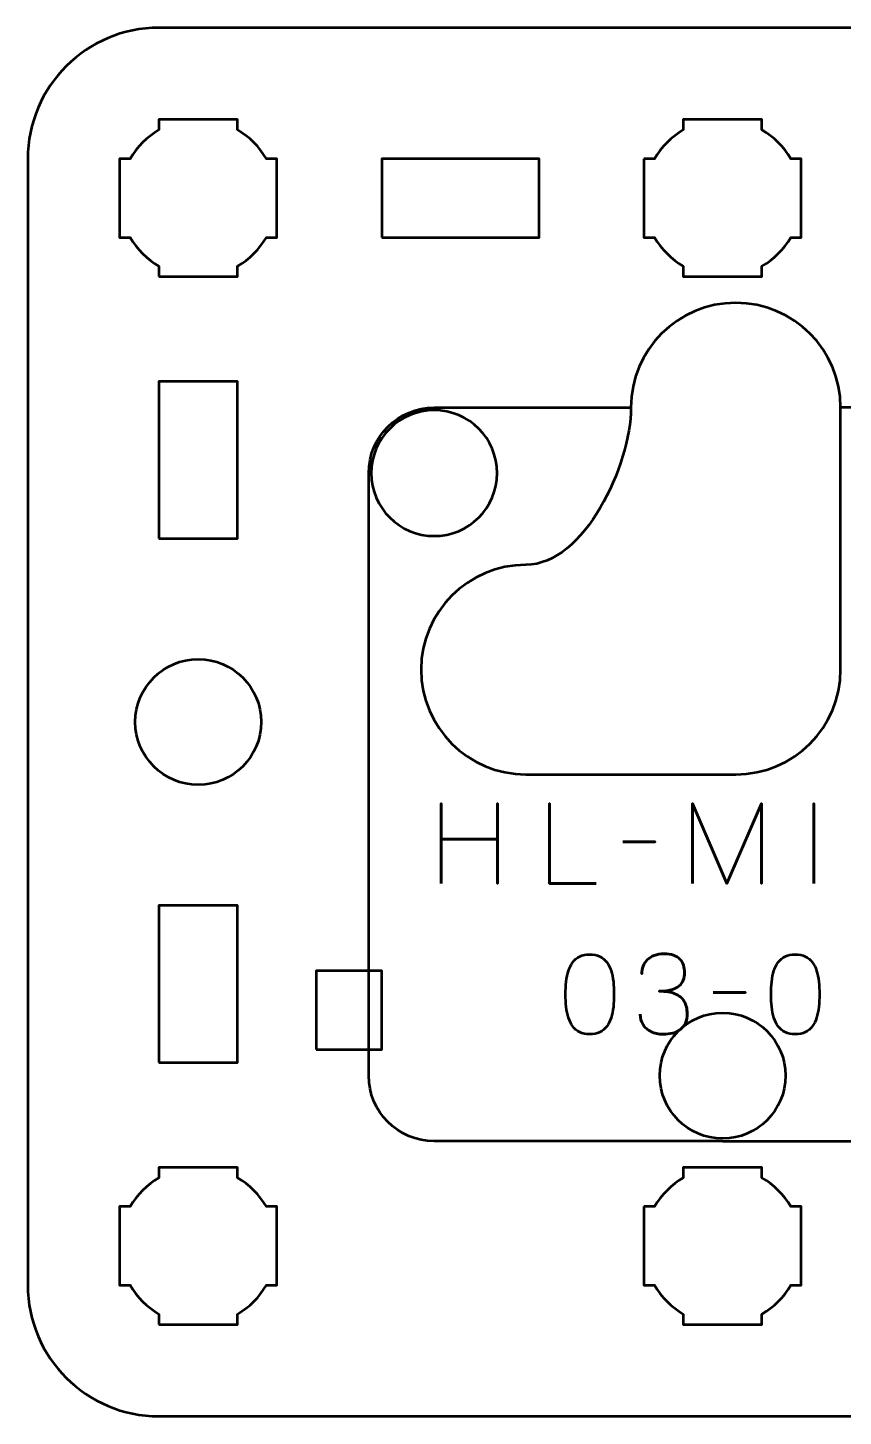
# Model space of a CAD drawing. Header units: centimetres. Extents: x -13.15 to -7.85, y -17.5 to -12.2.
# Drawn here: x -13.15 to -10.04, y -17.5 to -12.2 of the extents above; entities that cross this region are included whole.
import ezdxf

# ---------------------------------------------------------------- set-up
doc = ezdxf.new("R2010")
doc.units = ezdxf.units.CM
doc.header["$MEASUREMENT"] = 0
doc.layers.add('Layer 1', color=7, linetype='Continuous')

msp = doc.modelspace()

# ---------------------------------------------------------------- linework, layer by layer
at = {"layer": 'Layer 1', "lineweight": 53}
msp.add_lwpolyline([(-11.8, -13), (-11.2, -13), (-11.2, -12.7), (-11.8, -12.7), (-11.8, -13)], close=True, dxfattribs=at)
msp.add_ellipse((-12.5, -14.85), major_axis=(0, 0.24), ratio=1, dxfattribs=at)
for points, knots in [([(-8.35, -17.5), (-8.35, -17.5), (-12.65, -17.5), (-12.65, -17.5), (-12.65, -17.5), (-12.92609, -17.5), (-13.15, -17.27609), (-13.15, -17), (-13.15, -17), (-13.15, -17), (-13.15, -12.7), (-13.15, -12.7), (-13.15, -12.7), (-13.15, -12.42391), (-12.92609, -12.2), (-12.65, -12.2), (-12.65, -12.2), (-12.65, -12.2), (-8.35, -12.2), (-8.35, -12.2), (-8.35, -12.2), (-8.07391, -12.2), (-7.85, -12.42391), (-7.85, -12.7), (-7.85, -12.7), (-7.85, -12.7), (-7.85, -17), (-7.85, -17), (-7.85, -17), (-7.85, -17.27609), (-8.07391, -17.5), (-8.35, -17.5)], [0, 0, 0, 0, 0.125, 0.125, 0.125, 0.125, 0.25, 0.25, 0.25, 0.25, 0.375, 0.375, 0.375, 0.375, 0.5, 0.5, 0.5, 0.5, 0.625, 0.625, 0.625, 0.625, 0.75, 0.75, 0.75, 0.75, 0.875, 0.875, 0.875, 0.875, 1, 1, 1, 1]), ([(-12.65, -13.15), (-12.65, -13.15), (-12.65, -13.10985), (-12.65, -13.10985), (-12.65, -13.10985), (-12.69553, -13.0835), (-12.7335, -13.04553), (-12.75985, -13), (-12.75985, -13), (-12.75985, -13), (-12.8, -13), (-12.8, -13), (-12.8, -13), (-12.8, -13), (-12.8, -12.85), (-12.8, -12.85), (-12.8, -12.85), (-12.8, -12.85), (-12.8, -12.7), (-12.8, -12.7), (-12.8, -12.7), (-12.8, -12.7), (-12.75985, -12.7), (-12.75985, -12.7), (-12.75985, -12.7), (-12.7335, -12.65447), (-12.69553, -12.6165), (-12.65, -12.59015), (-12.65, -12.59015), (-12.65, -12.59015), (-12.65, -12.55), (-12.65, -12.55), (-12.65, -12.55), (-12.65, -12.55), (-12.5, -12.55), (-12.5, -12.55), (-12.5, -12.55), (-12.5, -12.55), (-12.35, -12.55), (-12.35, -12.55), (-12.35, -12.55), (-12.35, -12.55), (-12.35, -12.59015), (-12.35, -12.59015), (-12.35, -12.59015), (-12.30447, -12.6165), (-12.2665, -12.65447), (-12.24015, -12.7), (-12.24015, -12.7), (-12.24015, -12.7), (-12.2, -12.7), (-12.2, -12.7), (-12.2, -12.7), (-12.2, -12.7), (-12.2, -12.85), (-12.2, -12.85), (-12.2, -12.85), (-12.2, -12.85), (-12.2, -13), (-12.2, -13), (-12.2, -13), (-12.2, -13), (-12.24015, -13), (-12.24015, -13), (-12.24015, -13), (-12.2665, -13.04553), (-12.30447, -13.0835), (-12.35, -13.10985), (-12.35, -13.10985), (-12.35, -13.10985), (-12.35, -13.15), (-12.35, -13.15), (-12.35, -13.15), (-12.35, -13.15), (-12.5, -13.15), (-12.5, -13.15), (-12.5, -13.15), (-12.5, -13.15), (-12.65, -13.15), (-12.65, -13.15)], [0, 0, 0, 0, 0.05, 0.05, 0.05, 0.05, 0.1, 0.1, 0.1, 0.1, 0.15, 0.15, 0.15, 0.15, 0.2, 0.2, 0.2, 0.2, 0.25, 0.25, 0.25, 0.25, 0.3, 0.3, 0.3, 0.3, 0.35, 0.35, 0.35, 0.35, 0.4, 0.4, 0.4, 0.4, 0.45, 0.45, 0.45, 0.45, 0.5, 0.5, 0.5, 0.5, 0.55, 0.55, 0.55, 0.55, 0.6, 0.6, 0.6, 0.6, 0.65, 0.65, 0.65, 0.65, 0.7, 0.7, 0.7, 0.7, 0.75, 0.75, 0.75, 0.75, 0.8, 0.8, 0.8, 0.8, 0.85, 0.85, 0.85, 0.85, 0.9, 0.9, 0.9, 0.9, 0.95, 0.95, 0.95, 0.95, 1, 1, 1, 1]), ([(-10.8, -12.7), (-10.8, -12.7), (-10.75985, -12.7), (-10.75985, -12.7), (-10.75985, -12.7), (-10.7335, -12.65447), (-10.69553, -12.6165), (-10.65, -12.59015), (-10.65, -12.59015), (-10.65, -12.59015), (-10.65, -12.55), (-10.65, -12.55), (-10.65, -12.55), (-10.65, -12.55), (-10.5, -12.55), (-10.5, -12.55), (-10.5, -12.55), (-10.5, -12.55), (-10.35, -12.55), (-10.35, -12.55), (-10.35, -12.55), (-10.35, -12.55), (-10.35, -12.59015), (-10.35, -12.59015), (-10.35, -12.59015), (-10.30447, -12.6165), (-10.2665, -12.65447), (-10.24015, -12.7), (-10.24015, -12.7), (-10.24015, -12.7), (-10.2, -12.7), (-10.2, -12.7), (-10.2, -12.7), (-10.2, -12.7), (-10.2, -12.85), (-10.2, -12.85), (-10.2, -12.85), (-10.2, -12.85), (-10.2, -13), (-10.2, -13), (-10.2, -13), (-10.2, -13), (-10.24015, -13), (-10.24015, -13), (-10.24015, -13), (-10.2665, -13.04553), (-10.30447, -13.0835), (-10.35, -13.10985), (-10.35, -13.10985), (-10.35, -13.10985), (-10.35, -13.15), (-10.35, -13.15), (-10.35, -13.15), (-10.35, -13.15), (-10.5, -13.15), (-10.5, -13.15), (-10.5, -13.15), (-10.5, -13.15), (-10.65, -13.15), (-10.65, -13.15), (-10.65, -13.15), (-10.65, -13.15), (-10.65, -13.10985), (-10.65, -13.10985), (-10.65, -13.10985), (-10.69553, -13.0835), (-10.7335, -13.04553), (-10.75985, -13), (-10.75985, -13), (-10.75985, -13), (-10.8, -13), (-10.8, -13), (-10.8, -13), (-10.8, -13), (-10.8, -12.85), (-10.8, -12.85), (-10.8, -12.85), (-10.8, -12.85), (-10.8, -12.7), (-10.8, -12.7)], [0, 0, 0, 0, 0.05, 0.05, 0.05, 0.05, 0.1, 0.1, 0.1, 0.1, 0.15, 0.15, 0.15, 0.15, 0.2, 0.2, 0.2, 0.2, 0.25, 0.25, 0.25, 0.25, 0.3, 0.3, 0.3, 0.3, 0.35, 0.35, 0.35, 0.35, 0.4, 0.4, 0.4, 0.4, 0.45, 0.45, 0.45, 0.45, 0.5, 0.5, 0.5, 0.5, 0.55, 0.55, 0.55, 0.55, 0.6, 0.6, 0.6, 0.6, 0.65, 0.65, 0.65, 0.65, 0.7, 0.7, 0.7, 0.7, 0.75, 0.75, 0.75, 0.75, 0.8, 0.8, 0.8, 0.8, 0.85, 0.85, 0.85, 0.85, 0.9, 0.9, 0.9, 0.9, 0.95, 0.95, 0.95, 0.95, 1, 1, 1, 1]), ([(-11.25, -14.24998), (-11.02912, -14.24998), (-10.85, -13.87086), (-10.85, -13.64998), (-10.85, -13.64998), (-10.85, -13.4291), (-10.67088, -13.24998), (-10.45, -13.24998), (-10.45, -13.24998), (-10.22912, -13.24998), (-10.05, -13.4291), (-10.05, -13.64998), (-10.05, -13.64998), (-10.05, -13.64998), (-10.05, -14.64998), (-10.05, -14.64998), (-10.05, -14.64998), (-10.05, -14.87086), (-10.22912, -15.04998), (-10.45, -15.04998), (-10.45, -15.04998), (-10.45, -15.04998), (-11.25, -15.04998), (-11.25, -15.04998), (-11.25, -15.04998), (-11.47088, -15.04998), (-11.65, -14.87086), (-11.65, -14.64998), (-11.65, -14.64998), (-11.65, -14.4291), (-11.47088, -14.24998), (-11.25, -14.24998)], [0, 0, 0, 0, 0.125, 0.125, 0.125, 0.125, 0.25, 0.25, 0.25, 0.25, 0.375, 0.375, 0.375, 0.375, 0.5, 0.5, 0.5, 0.5, 0.625, 0.625, 0.625, 0.625, 0.75, 0.75, 0.75, 0.75, 0.875, 0.875, 0.875, 0.875, 1, 1, 1, 1]), ([(-12.65, -14.15), (-12.65, -14.15), (-12.65, -13.55), (-12.65, -13.55), (-12.65, -13.55), (-12.65, -13.55), (-12.35, -13.55), (-12.35, -13.55), (-12.35, -13.55), (-12.35, -13.55), (-12.35, -14.15), (-12.35, -14.15), (-12.35, -14.15), (-12.35, -14.15), (-12.65, -14.15), (-12.65, -14.15)], [0, 0, 0, 0, 0.25, 0.25, 0.25, 0.25, 0.5, 0.5, 0.5, 0.5, 0.75, 0.75, 0.75, 0.75, 1, 1, 1, 1]), ([(-11.84, -13.9), (-11.84, -13.76747), (-11.73253, -13.66), (-11.6, -13.66), (-11.6, -13.66), (-11.46747, -13.66), (-11.36, -13.76747), (-11.36, -13.9), (-11.36, -13.9), (-11.36, -14.03253), (-11.46747, -14.14), (-11.6, -14.14), (-11.6, -14.14), (-11.73253, -14.14), (-11.84, -14.03253), (-11.84, -13.9)], [0, 0, 0, 0, 0.25, 0.25, 0.25, 0.25, 0.5, 0.5, 0.5, 0.5, 0.75, 0.75, 0.75, 0.75, 1, 1, 1, 1]), ([(-12.65, -16.15), (-12.65, -16.15), (-12.65, -15.55), (-12.65, -15.55), (-12.65, -15.55), (-12.65, -15.55), (-12.35, -15.55), (-12.35, -15.55), (-12.35, -15.55), (-12.35, -15.55), (-12.35, -16.15), (-12.35, -16.15), (-12.35, -16.15), (-12.35, -16.15), (-12.65, -16.15), (-12.65, -16.15)], [0, 0, 0, 0, 0.25, 0.25, 0.25, 0.25, 0.5, 0.5, 0.5, 0.5, 0.75, 0.75, 0.75, 0.75, 1, 1, 1, 1]), ([(-10.26, -16.2), (-10.26, -16.06747), (-10.36747, -15.96), (-10.5, -15.96), (-10.5, -15.96), (-10.63253, -15.96), (-10.74, -16.06747), (-10.74, -16.2), (-10.74, -16.2), (-10.74, -16.33253), (-10.63253, -16.44), (-10.5, -16.44), (-10.5, -16.44), (-10.36747, -16.44), (-10.26, -16.33253), (-10.26, -16.2)], [0, 0, 0, 0, 0.25, 0.25, 0.25, 0.25, 0.5, 0.5, 0.5, 0.5, 0.75, 0.75, 0.75, 0.75, 1, 1, 1, 1]), ([(-12.65, -17.15), (-12.65, -17.15), (-12.65, -17.10985), (-12.65, -17.10985), (-12.65, -17.10985), (-12.69553, -17.0835), (-12.7335, -17.04553), (-12.75985, -17), (-12.75985, -17), (-12.75985, -17), (-12.8, -17), (-12.8, -17), (-12.8, -17), (-12.8, -17), (-12.8, -16.85), (-12.8, -16.85), (-12.8, -16.85), (-12.8, -16.85), (-12.8, -16.7), (-12.8, -16.7), (-12.8, -16.7), (-12.8, -16.7), (-12.75985, -16.7), (-12.75985, -16.7), (-12.75985, -16.7), (-12.7335, -16.65447), (-12.69553, -16.6165), (-12.65, -16.59015), (-12.65, -16.59015), (-12.65, -16.59015), (-12.65, -16.55), (-12.65, -16.55), (-12.65, -16.55), (-12.65, -16.55), (-12.5, -16.55), (-12.5, -16.55), (-12.5, -16.55), (-12.5, -16.55), (-12.35, -16.55), (-12.35, -16.55), (-12.35, -16.55), (-12.35, -16.55), (-12.35, -16.59015), (-12.35, -16.59015), (-12.35, -16.59015), (-12.30447, -16.6165), (-12.2665, -16.65447), (-12.24015, -16.7), (-12.24015, -16.7), (-12.24015, -16.7), (-12.2, -16.7), (-12.2, -16.7), (-12.2, -16.7), (-12.2, -16.7), (-12.2, -16.85), (-12.2, -16.85), (-12.2, -16.85), (-12.2, -16.85), (-12.2, -17), (-12.2, -17), (-12.2, -17), (-12.2, -17), (-12.24015, -17), (-12.24015, -17), (-12.24015, -17), (-12.2665, -17.04553), (-12.30447, -17.0835), (-12.35, -17.10985), (-12.35, -17.10985), (-12.35, -17.10985), (-12.35, -17.15), (-12.35, -17.15), (-12.35, -17.15), (-12.35, -17.15), (-12.5, -17.15), (-12.5, -17.15), (-12.5, -17.15), (-12.5, -17.15), (-12.65, -17.15), (-12.65, -17.15)], [0, 0, 0, 0, 0.05, 0.05, 0.05, 0.05, 0.1, 0.1, 0.1, 0.1, 0.15, 0.15, 0.15, 0.15, 0.2, 0.2, 0.2, 0.2, 0.25, 0.25, 0.25, 0.25, 0.3, 0.3, 0.3, 0.3, 0.35, 0.35, 0.35, 0.35, 0.4, 0.4, 0.4, 0.4, 0.45, 0.45, 0.45, 0.45, 0.5, 0.5, 0.5, 0.5, 0.55, 0.55, 0.55, 0.55, 0.6, 0.6, 0.6, 0.6, 0.65, 0.65, 0.65, 0.65, 0.7, 0.7, 0.7, 0.7, 0.75, 0.75, 0.75, 0.75, 0.8, 0.8, 0.8, 0.8, 0.85, 0.85, 0.85, 0.85, 0.9, 0.9, 0.9, 0.9, 0.95, 0.95, 0.95, 0.95, 1, 1, 1, 1]), ([(-10.8, -16.7), (-10.8, -16.7), (-10.75985, -16.7), (-10.75985, -16.7), (-10.75985, -16.7), (-10.7335, -16.65447), (-10.69553, -16.6165), (-10.65, -16.59015), (-10.65, -16.59015), (-10.65, -16.59015), (-10.65, -16.55), (-10.65, -16.55), (-10.65, -16.55), (-10.65, -16.55), (-10.5, -16.55), (-10.5, -16.55), (-10.5, -16.55), (-10.5, -16.55), (-10.35, -16.55), (-10.35, -16.55), (-10.35, -16.55), (-10.35, -16.55), (-10.35, -16.59015), (-10.35, -16.59015), (-10.35, -16.59015), (-10.30447, -16.6165), (-10.2665, -16.65447), (-10.24015, -16.7), (-10.24015, -16.7), (-10.24015, -16.7), (-10.2, -16.7), (-10.2, -16.7), (-10.2, -16.7), (-10.2, -16.7), (-10.2, -16.85), (-10.2, -16.85), (-10.2, -16.85), (-10.2, -16.85), (-10.2, -17), (-10.2, -17), (-10.2, -17), (-10.2, -17), (-10.24015, -17), (-10.24015, -17), (-10.24015, -17), (-10.2665, -17.04553), (-10.30447, -17.0835), (-10.35, -17.10985), (-10.35, -17.10985), (-10.35, -17.10985), (-10.35, -17.15), (-10.35, -17.15), (-10.35, -17.15), (-10.35, -17.15), (-10.5, -17.15), (-10.5, -17.15), (-10.5, -17.15), (-10.5, -17.15), (-10.65, -17.15), (-10.65, -17.15), (-10.65, -17.15), (-10.65, -17.15), (-10.65, -17.10985), (-10.65, -17.10985), (-10.65, -17.10985), (-10.69553, -17.0835), (-10.7335, -17.04553), (-10.75985, -17), (-10.75985, -17), (-10.75985, -17), (-10.8, -17), (-10.8, -17), (-10.8, -17), (-10.8, -17), (-10.8, -16.85), (-10.8, -16.85), (-10.8, -16.85), (-10.8, -16.85), (-10.8, -16.7), (-10.8, -16.7)], [0, 0, 0, 0, 0.05, 0.05, 0.05, 0.05, 0.1, 0.1, 0.1, 0.1, 0.15, 0.15, 0.15, 0.15, 0.2, 0.2, 0.2, 0.2, 0.25, 0.25, 0.25, 0.25, 0.3, 0.3, 0.3, 0.3, 0.35, 0.35, 0.35, 0.35, 0.4, 0.4, 0.4, 0.4, 0.45, 0.45, 0.45, 0.45, 0.5, 0.5, 0.5, 0.5, 0.55, 0.55, 0.55, 0.55, 0.6, 0.6, 0.6, 0.6, 0.65, 0.65, 0.65, 0.65, 0.7, 0.7, 0.7, 0.7, 0.75, 0.75, 0.75, 0.75, 0.8, 0.8, 0.8, 0.8, 0.85, 0.85, 0.85, 0.85, 0.9, 0.9, 0.9, 0.9, 0.95, 0.95, 0.95, 0.95, 1, 1, 1, 1])]:
    msp.add_open_spline(points, degree=3, knots=knots, dxfattribs=at)
at = {"layer": 'Layer 1', "color": 5, "lineweight": 53}
for points, knots in [([(-10.5, -16.45), (-10.5, -16.45), (-11.6, -16.45), (-11.6, -16.45), (-11.6, -16.45), (-11.73805, -16.45), (-11.85, -16.33805), (-11.85, -16.2), (-11.85, -16.2), (-11.85, -16.2), (-11.85, -13.9), (-11.85, -13.9), (-11.85, -13.9), (-11.85, -13.76195), (-11.73805, -13.65), (-11.6, -13.65), (-11.6, -13.65), (-11.6, -13.65), (-10.85, -13.64998), (-10.85, -13.64998)], [0, 0, 0, 0, 0.2, 0.2, 0.2, 0.2, 0.4, 0.4, 0.4, 0.4, 0.6, 0.6, 0.6, 0.6, 0.8, 0.8, 0.8, 0.8, 1, 1, 1, 1]), ([(-10.5, -16.45), (-10.5, -16.45), (-9.4, -16.45), (-9.4, -16.45), (-9.4, -16.45), (-9.26195, -16.45), (-9.15, -16.33805), (-9.15, -16.2), (-9.15, -16.2), (-9.15, -16.2), (-9.15, -13.9), (-9.15, -13.9), (-9.15, -13.9), (-9.15, -13.76195), (-9.26195, -13.65), (-9.4, -13.65), (-9.4, -13.65), (-9.4, -13.65), (-10.05, -13.64998), (-10.05, -13.64998)], [0, 0, 0, 0, 0.2, 0.2, 0.2, 0.2, 0.4, 0.4, 0.4, 0.4, 0.6, 0.6, 0.6, 0.6, 0.8, 0.8, 0.8, 0.8, 1, 1, 1, 1]), ([(-11.574, -15.46642), (-11.574, -15.46642), (-11.574, -15.29751), (-11.574, -15.29751), (-11.574, -15.29751), (-11.574, -15.29751), (-11.35853, -15.29751), (-11.35853, -15.29751), (-11.35853, -15.29751), (-11.35853, -15.29751), (-11.35853, -15.46642), (-11.35853, -15.46642), (-11.35853, -15.46642), (-11.35853, -15.46642), (-11.35853, -15.16162), (-11.35853, -15.16162), (-11.35853, -15.16162), (-11.35853, -15.16162), (-11.35853, -15.29751), (-11.35853, -15.29751), (-11.35853, -15.29751), (-11.35853, -15.29751), (-11.574, -15.29751), (-11.574, -15.29751), (-11.574, -15.29751), (-11.574, -15.29751), (-11.574, -15.16162), (-11.574, -15.16162), (-11.574, -15.16162), (-11.574, -15.16162), (-11.574, -15.46642), (-11.574, -15.46642)], [0, 0, 0, 0, 0.125, 0.125, 0.125, 0.125, 0.25, 0.25, 0.25, 0.25, 0.375, 0.375, 0.375, 0.375, 0.5, 0.5, 0.5, 0.5, 0.625, 0.625, 0.625, 0.625, 0.75, 0.75, 0.75, 0.75, 0.875, 0.875, 0.875, 0.875, 1, 1, 1, 1]), ([(-10.98261, -15.46642), (-10.98261, -15.46642), (-11.16083, -15.46642), (-11.16083, -15.46642), (-11.16083, -15.46642), (-11.16083, -15.46642), (-11.16083, -15.1612), (-11.16083, -15.1612), (-11.16083, -15.1612), (-11.16083, -15.1612), (-11.16083, -15.46642), (-11.16083, -15.46642), (-11.16083, -15.46642), (-11.16083, -15.46642), (-10.98261, -15.46642), (-10.98261, -15.46642)], [0, 0, 0, 0, 0.25, 0.25, 0.25, 0.25, 0.5, 0.5, 0.5, 0.5, 0.75, 0.75, 0.75, 0.75, 1, 1, 1, 1]), ([(-10.61474, -15.46642), (-10.61474, -15.46642), (-10.61474, -15.1612), (-10.61474, -15.1612), (-10.61474, -15.1612), (-10.61474, -15.1612), (-10.48351, -15.46642), (-10.48351, -15.46642), (-10.48351, -15.46642), (-10.48351, -15.46642), (-10.35185, -15.1612), (-10.35185, -15.1612), (-10.35185, -15.1612), (-10.35185, -15.1612), (-10.35185, -15.46642), (-10.35185, -15.46642), (-10.35185, -15.46642), (-10.35185, -15.46642), (-10.35185, -15.1612), (-10.35185, -15.1612), (-10.35185, -15.1612), (-10.35185, -15.1612), (-10.48351, -15.46642), (-10.48351, -15.46642), (-10.48351, -15.46642), (-10.48351, -15.46642), (-10.61474, -15.1612), (-10.61474, -15.1612), (-10.61474, -15.1612), (-10.61474, -15.1612), (-10.61474, -15.46642), (-10.61474, -15.46642)], [0, 0, 0, 0, 0.125, 0.125, 0.125, 0.125, 0.25, 0.25, 0.25, 0.25, 0.375, 0.375, 0.375, 0.375, 0.5, 0.5, 0.5, 0.5, 0.625, 0.625, 0.625, 0.625, 0.75, 0.75, 0.75, 0.75, 0.875, 0.875, 0.875, 0.875, 1, 1, 1, 1]), ([(-10.15204, -15.46642), (-10.15204, -15.46642), (-10.15204, -15.1612), (-10.15204, -15.1612), (-10.15204, -15.1612), (-10.15204, -15.1612), (-10.15204, -15.46642), (-10.15204, -15.46642)], [0, 0, 0, 0, 0.5, 0.5, 0.5, 0.5, 1, 1, 1, 1]), ([(-10.88059, -15.30682), (-10.88059, -15.30682), (-10.7574, -15.30682), (-10.7574, -15.30682), (-10.7574, -15.30682), (-10.7574, -15.30682), (-10.88059, -15.30682), (-10.88059, -15.30682)], [0, 0, 0, 0, 0.5, 0.5, 0.5, 0.5, 1, 1, 1, 1]), ([(-11.00673, -16.04173), (-10.99192, -16.04166), (-10.97915, -16.03905), (-10.96849, -16.03397), (-10.96849, -16.03397), (-10.95791, -16.02889), (-10.94909, -16.02162), (-10.94204, -16.01238), (-10.94204, -16.01238), (-10.93505, -16.00307), (-10.92955, -15.99206), (-10.92546, -15.97936), (-10.92546, -15.97936), (-10.92143, -15.96666), (-10.91854, -15.95276), (-10.91692, -15.93752), (-10.91692, -15.93752), (-10.91522, -15.92228), (-10.91438, -15.90626), (-10.91445, -15.88933), (-10.91445, -15.88933), (-10.91438, -15.87247), (-10.91522, -15.85645), (-10.91692, -15.84128), (-10.91692, -15.84128), (-10.91854, -15.82611), (-10.92143, -15.81214), (-10.92546, -15.79944), (-10.92546, -15.79944), (-10.92955, -15.78681), (-10.93505, -15.77581), (-10.94204, -15.76642), (-10.94204, -15.76642), (-10.94909, -15.75711), (-10.95791, -15.74984), (-10.96849, -15.74476), (-10.96849, -15.74476), (-10.97915, -15.73961), (-10.99192, -15.737), (-11.00673, -15.73693), (-11.00673, -15.73693), (-11.02155, -15.737), (-11.03432, -15.73961), (-11.04498, -15.74476), (-11.04498, -15.74476), (-11.05556, -15.74984), (-11.06438, -15.75711), (-11.07143, -15.76642), (-11.07143, -15.76642), (-11.07842, -15.77581), (-11.08392, -15.78681), (-11.08801, -15.79944), (-11.08801, -15.79944), (-11.09204, -15.81214), (-11.09493, -15.82611), (-11.09655, -15.84128), (-11.09655, -15.84128), (-11.09824, -15.85645), (-11.09909, -15.87247), (-11.09902, -15.88933), (-11.09902, -15.88933), (-11.09909, -15.90626), (-11.09824, -15.92228), (-11.09655, -15.93752), (-11.09655, -15.93752), (-11.09493, -15.95276), (-11.09204, -15.96666), (-11.08801, -15.97936), (-11.08801, -15.97936), (-11.08392, -15.99206), (-11.07842, -16.00307), (-11.07143, -16.01238), (-11.07143, -16.01238), (-11.06438, -16.02162), (-11.05556, -16.02889), (-11.04498, -16.03397), (-11.04498, -16.03397), (-11.03432, -16.03905), (-11.02155, -16.04166), (-11.00673, -16.04173)], [0, 0, 0, 0, 0.05, 0.05, 0.05, 0.05, 0.1, 0.1, 0.1, 0.1, 0.15, 0.15, 0.15, 0.15, 0.2, 0.2, 0.2, 0.2, 0.25, 0.25, 0.25, 0.25, 0.3, 0.3, 0.3, 0.3, 0.35, 0.35, 0.35, 0.35, 0.4, 0.4, 0.4, 0.4, 0.45, 0.45, 0.45, 0.45, 0.5, 0.5, 0.5, 0.5, 0.55, 0.55, 0.55, 0.55, 0.6, 0.6, 0.6, 0.6, 0.65, 0.65, 0.65, 0.65, 0.7, 0.7, 0.7, 0.7, 0.75, 0.75, 0.75, 0.75, 0.8, 0.8, 0.8, 0.8, 0.85, 0.85, 0.85, 0.85, 0.9, 0.9, 0.9, 0.9, 0.95, 0.95, 0.95, 0.95, 1, 1, 1, 1]), ([(-11.00673, -16.04173), (-10.99192, -16.04166), (-10.97915, -16.03905), (-10.96849, -16.03397), (-10.96849, -16.03397), (-10.95791, -16.02889), (-10.94909, -16.02162), (-10.94204, -16.01238), (-10.94204, -16.01238), (-10.93505, -16.00307), (-10.92955, -15.99206), (-10.92546, -15.97936), (-10.92546, -15.97936), (-10.92143, -15.96666), (-10.91854, -15.95276), (-10.91692, -15.93752), (-10.91692, -15.93752), (-10.91522, -15.92228), (-10.91438, -15.90626), (-10.91445, -15.88933), (-10.91445, -15.88933), (-10.91438, -15.87247), (-10.91522, -15.85645), (-10.91692, -15.84128), (-10.91692, -15.84128), (-10.91854, -15.82611), (-10.92143, -15.81214), (-10.92546, -15.79944), (-10.92546, -15.79944), (-10.92955, -15.78681), (-10.93505, -15.77581), (-10.94204, -15.76642), (-10.94204, -15.76642), (-10.94909, -15.75711), (-10.95791, -15.74984), (-10.96849, -15.74476), (-10.96849, -15.74476), (-10.97915, -15.73961), (-10.99192, -15.737), (-11.00673, -15.73693), (-11.00673, -15.73693), (-11.02155, -15.737), (-11.03432, -15.73961), (-11.04498, -15.74476), (-11.04498, -15.74476), (-11.05556, -15.74984), (-11.06438, -15.75711), (-11.07143, -15.76642), (-11.07143, -15.76642), (-11.07842, -15.77581), (-11.08392, -15.78681), (-11.08801, -15.79944), (-11.08801, -15.79944), (-11.09204, -15.81214), (-11.09493, -15.82611), (-11.09655, -15.84128), (-11.09655, -15.84128), (-11.09824, -15.85645), (-11.09909, -15.87247), (-11.09902, -15.88933), (-11.09902, -15.88933), (-11.09909, -15.90626), (-11.09824, -15.92228), (-11.09655, -15.93752), (-11.09655, -15.93752), (-11.09493, -15.95276), (-11.09204, -15.96666), (-11.08801, -15.97936), (-11.08801, -15.97936), (-11.08392, -15.99206), (-11.07842, -16.00307), (-11.07143, -16.01238), (-11.07143, -16.01238), (-11.06438, -16.02162), (-11.05556, -16.02889), (-11.04498, -16.03397), (-11.04498, -16.03397), (-11.03432, -16.03905), (-11.02155, -16.04166), (-11.00673, -16.04173)], [0, 0, 0, 0, 0.05, 0.05, 0.05, 0.05, 0.1, 0.1, 0.1, 0.1, 0.15, 0.15, 0.15, 0.15, 0.2, 0.2, 0.2, 0.2, 0.25, 0.25, 0.25, 0.25, 0.3, 0.3, 0.3, 0.3, 0.35, 0.35, 0.35, 0.35, 0.4, 0.4, 0.4, 0.4, 0.45, 0.45, 0.45, 0.45, 0.5, 0.5, 0.5, 0.5, 0.55, 0.55, 0.55, 0.55, 0.6, 0.6, 0.6, 0.6, 0.65, 0.65, 0.65, 0.65, 0.7, 0.7, 0.7, 0.7, 0.75, 0.75, 0.75, 0.75, 0.8, 0.8, 0.8, 0.8, 0.85, 0.85, 0.85, 0.85, 0.9, 0.9, 0.9, 0.9, 0.95, 0.95, 0.95, 0.95, 1, 1, 1, 1]), ([(-10.81412, -15.96511), (-10.81405, -15.98035), (-10.81052, -15.99361), (-10.80354, -16.00511), (-10.80354, -16.00511), (-10.79655, -16.01654), (-10.7866, -16.0255), (-10.77362, -16.03192), (-10.77362, -16.03192), (-10.76064, -16.03834), (-10.74505, -16.04159), (-10.72691, -16.04173), (-10.72691, -16.04173), (-10.7133, -16.04173), (-10.70095, -16.04032), (-10.68973, -16.03736), (-10.68973, -16.03736), (-10.67858, -16.03439), (-10.66899, -16.02981), (-10.66087, -16.02353), (-10.66087, -16.02353), (-10.65276, -16.01725), (-10.64655, -16.00913), (-10.64211, -15.99926), (-10.64211, -15.99926), (-10.63773, -15.98931), (-10.63555, -15.97738), (-10.63548, -15.96341), (-10.63548, -15.96341), (-10.6354, -15.94479), (-10.63921, -15.92905), (-10.64676, -15.91628), (-10.64676, -15.91628), (-10.65431, -15.90351), (-10.66603, -15.89392), (-10.68176, -15.88736), (-10.68176, -15.88736), (-10.69749, -15.88079), (-10.71767, -15.87748), (-10.74215, -15.87748), (-10.74215, -15.87748), (-10.72388, -15.87755), (-10.70857, -15.87586), (-10.69608, -15.8724), (-10.69608, -15.8724), (-10.68366, -15.86894), (-10.67372, -15.86407), (-10.66624, -15.85772), (-10.66624, -15.85772), (-10.65876, -15.85144), (-10.65333, -15.84396), (-10.65008, -15.83536), (-10.65008, -15.83536), (-10.64676, -15.82682), (-10.64514, -15.81744), (-10.64521, -15.80721), (-10.64521, -15.80721), (-10.64514, -15.79697), (-10.64655, -15.78752), (-10.64937, -15.77877), (-10.64937, -15.77877), (-10.65213, -15.77002), (-10.65664, -15.76233), (-10.66278, -15.75577), (-10.66278, -15.75577), (-10.66892, -15.74921), (-10.67703, -15.74406), (-10.68698, -15.74039), (-10.68698, -15.74039), (-10.697, -15.73672), (-10.70921, -15.73489), (-10.72353, -15.73482), (-10.72353, -15.73482), (-10.73778, -15.73489), (-10.75027, -15.737), (-10.76085, -15.7411), (-10.76085, -15.7411), (-10.77151, -15.74519), (-10.78025, -15.75076), (-10.78731, -15.75789), (-10.78731, -15.75789), (-10.79429, -15.76501), (-10.79952, -15.77313), (-10.80297, -15.7823), (-10.80297, -15.7823), (-10.8065, -15.79147), (-10.80819, -15.80121), (-10.80819, -15.81144), (-10.80819, -15.81144), (-10.80819, -15.80121), (-10.8065, -15.79147), (-10.80297, -15.7823), (-10.80297, -15.7823), (-10.79952, -15.77313), (-10.79429, -15.76501), (-10.78731, -15.75789), (-10.78731, -15.75789), (-10.78025, -15.75076), (-10.77151, -15.74519), (-10.76085, -15.7411), (-10.76085, -15.7411), (-10.75027, -15.737), (-10.73778, -15.73489), (-10.72353, -15.73482), (-10.72353, -15.73482), (-10.70921, -15.73489), (-10.697, -15.73672), (-10.68698, -15.74039), (-10.68698, -15.74039), (-10.67703, -15.74406), (-10.66892, -15.74921), (-10.66278, -15.75577), (-10.66278, -15.75577), (-10.65664, -15.76233), (-10.65213, -15.77002), (-10.64937, -15.77877), (-10.64937, -15.77877), (-10.64655, -15.78752), (-10.64514, -15.79697), (-10.64521, -15.80721), (-10.64521, -15.80721), (-10.64514, -15.81744), (-10.64676, -15.82682), (-10.65008, -15.83536), (-10.65008, -15.83536), (-10.65333, -15.84396), (-10.65876, -15.85144), (-10.66624, -15.85772), (-10.66624, -15.85772), (-10.67372, -15.86407), (-10.68366, -15.86894), (-10.69608, -15.8724), (-10.69608, -15.8724), (-10.70857, -15.87586), (-10.72388, -15.87755), (-10.74215, -15.87748), (-10.74215, -15.87748), (-10.71767, -15.87748), (-10.69749, -15.88079), (-10.68176, -15.88736), (-10.68176, -15.88736), (-10.66603, -15.89392), (-10.65431, -15.90351), (-10.64676, -15.91628), (-10.64676, -15.91628), (-10.63921, -15.92905), (-10.6354, -15.94479), (-10.63548, -15.96341), (-10.63548, -15.96341), (-10.63555, -15.97738), (-10.63773, -15.98931), (-10.64211, -15.99926), (-10.64211, -15.99926), (-10.64655, -16.00913), (-10.65276, -16.01725), (-10.66087, -16.02353), (-10.66087, -16.02353), (-10.66899, -16.02981), (-10.67858, -16.03439), (-10.68973, -16.03736), (-10.68973, -16.03736), (-10.70095, -16.04032), (-10.7133, -16.04173), (-10.72691, -16.04173), (-10.72691, -16.04173), (-10.74505, -16.04159), (-10.76064, -16.03834), (-10.77362, -16.03192), (-10.77362, -16.03192), (-10.7866, -16.0255), (-10.79655, -16.01654), (-10.80354, -16.00511), (-10.80354, -16.00511), (-10.81052, -15.99361), (-10.81405, -15.98035), (-10.81412, -15.96511)], [0, 0, 0, 0, 0.0227273, 0.0227273, 0.0227273, 0.0227273, 0.0454545, 0.0454545, 0.0454545, 0.0454545, 0.0681818, 0.0681818, 0.0681818, 0.0681818, 0.0909091, 0.0909091, 0.0909091, 0.0909091, 0.1136364, 0.1136364, 0.1136364, 0.1136364, 0.1363636, 0.1363636, 0.1363636, 0.1363636, 0.1590909, 0.1590909, 0.1590909, 0.1590909, 0.1818182, 0.1818182, 0.1818182, 0.1818182, 0.2045455, 0.2045455, 0.2045455, 0.2045455, 0.2272727, 0.2272727, 0.2272727, 0.2272727, 0.25, 0.25, 0.25, 0.25, 0.2727273, 0.2727273, 0.2727273, 0.2727273, 0.2954545, 0.2954545, 0.2954545, 0.2954545, 0.3181818, 0.3181818, 0.3181818, 0.3181818, 0.3409091, 0.3409091, 0.3409091, 0.3409091, 0.3636364, 0.3636364, 0.3636364, 0.3636364, 0.3863636, 0.3863636, 0.3863636, 0.3863636, 0.4090909, 0.4090909, 0.4090909, 0.4090909, 0.4318182, 0.4318182, 0.4318182, 0.4318182, 0.4545455, 0.4545455, 0.4545455, 0.4545455, 0.4772727, 0.4772727, 0.4772727, 0.4772727, 0.5, 0.5, 0.5, 0.5, 0.5227273, 0.5227273, 0.5227273, 0.5227273, 0.5454545, 0.5454545, 0.5454545, 0.5454545, 0.5681818, 0.5681818, 0.5681818, 0.5681818, 0.5909091, 0.5909091, 0.5909091, 0.5909091, 0.6136364, 0.6136364, 0.6136364, 0.6136364, 0.6363636, 0.6363636, 0.6363636, 0.6363636, 0.6590909, 0.6590909, 0.6590909, 0.6590909, 0.6818182, 0.6818182, 0.6818182, 0.6818182, 0.7045455, 0.7045455, 0.7045455, 0.7045455, 0.7272727, 0.7272727, 0.7272727, 0.7272727, 0.75, 0.75, 0.75, 0.75, 0.7727273, 0.7727273, 0.7727273, 0.7727273, 0.7954545, 0.7954545, 0.7954545, 0.7954545, 0.8181818, 0.8181818, 0.8181818, 0.8181818, 0.8409091, 0.8409091, 0.8409091, 0.8409091, 0.8636364, 0.8636364, 0.8636364, 0.8636364, 0.8863636, 0.8863636, 0.8863636, 0.8863636, 0.9090909, 0.9090909, 0.9090909, 0.9090909, 0.9318182, 0.9318182, 0.9318182, 0.9318182, 0.9545455, 0.9545455, 0.9545455, 0.9545455, 0.9772727, 0.9772727, 0.9772727, 0.9772727, 1, 1, 1, 1]), ([(-10.22315, -16.04173), (-10.20834, -16.04166), (-10.19557, -16.03905), (-10.18491, -16.03397), (-10.18491, -16.03397), (-10.17433, -16.02889), (-10.16551, -16.02162), (-10.15846, -16.01238), (-10.15846, -16.01238), (-10.15147, -16.00307), (-10.14597, -15.99206), (-10.14188, -15.97936), (-10.14188, -15.97936), (-10.13785, -15.96666), (-10.13496, -15.95276), (-10.13334, -15.93752), (-10.13334, -15.93752), (-10.13164, -15.92228), (-10.1308, -15.90626), (-10.13087, -15.88933), (-10.13087, -15.88933), (-10.1308, -15.87247), (-10.13164, -15.85645), (-10.13334, -15.84128), (-10.13334, -15.84128), (-10.13496, -15.82611), (-10.13785, -15.81214), (-10.14188, -15.79944), (-10.14188, -15.79944), (-10.14597, -15.78681), (-10.15147, -15.77581), (-10.15846, -15.76642), (-10.15846, -15.76642), (-10.16551, -15.75711), (-10.17433, -15.74984), (-10.18491, -15.74476), (-10.18491, -15.74476), (-10.19557, -15.73961), (-10.20834, -15.737), (-10.22315, -15.73693), (-10.22315, -15.73693), (-10.23797, -15.737), (-10.25074, -15.73961), (-10.2614, -15.74476), (-10.2614, -15.74476), (-10.27198, -15.74984), (-10.2808, -15.75711), (-10.28785, -15.76642), (-10.28785, -15.76642), (-10.29484, -15.77581), (-10.30034, -15.78681), (-10.30443, -15.79944), (-10.30443, -15.79944), (-10.30846, -15.81214), (-10.31135, -15.82611), (-10.31297, -15.84128), (-10.31297, -15.84128), (-10.31466, -15.85645), (-10.31551, -15.87247), (-10.31544, -15.88933), (-10.31544, -15.88933), (-10.31551, -15.90626), (-10.31466, -15.92228), (-10.31297, -15.93752), (-10.31297, -15.93752), (-10.31135, -15.95276), (-10.30846, -15.96666), (-10.30443, -15.97936), (-10.30443, -15.97936), (-10.30034, -15.99206), (-10.29484, -16.00307), (-10.28785, -16.01238), (-10.28785, -16.01238), (-10.2808, -16.02162), (-10.27198, -16.02889), (-10.2614, -16.03397), (-10.2614, -16.03397), (-10.25074, -16.03905), (-10.23797, -16.04166), (-10.22315, -16.04173)], [0, 0, 0, 0, 0.05, 0.05, 0.05, 0.05, 0.1, 0.1, 0.1, 0.1, 0.15, 0.15, 0.15, 0.15, 0.2, 0.2, 0.2, 0.2, 0.25, 0.25, 0.25, 0.25, 0.3, 0.3, 0.3, 0.3, 0.35, 0.35, 0.35, 0.35, 0.4, 0.4, 0.4, 0.4, 0.45, 0.45, 0.45, 0.45, 0.5, 0.5, 0.5, 0.5, 0.55, 0.55, 0.55, 0.55, 0.6, 0.6, 0.6, 0.6, 0.65, 0.65, 0.65, 0.65, 0.7, 0.7, 0.7, 0.7, 0.75, 0.75, 0.75, 0.75, 0.8, 0.8, 0.8, 0.8, 0.85, 0.85, 0.85, 0.85, 0.9, 0.9, 0.9, 0.9, 0.95, 0.95, 0.95, 0.95, 1, 1, 1, 1]), ([(-10.22315, -16.04173), (-10.20834, -16.04166), (-10.19557, -16.03905), (-10.18491, -16.03397), (-10.18491, -16.03397), (-10.17433, -16.02889), (-10.16551, -16.02162), (-10.15846, -16.01238), (-10.15846, -16.01238), (-10.15147, -16.00307), (-10.14597, -15.99206), (-10.14188, -15.97936), (-10.14188, -15.97936), (-10.13785, -15.96666), (-10.13496, -15.95276), (-10.13334, -15.93752), (-10.13334, -15.93752), (-10.13164, -15.92228), (-10.1308, -15.90626), (-10.13087, -15.88933), (-10.13087, -15.88933), (-10.1308, -15.87247), (-10.13164, -15.85645), (-10.13334, -15.84128), (-10.13334, -15.84128), (-10.13496, -15.82611), (-10.13785, -15.81214), (-10.14188, -15.79944), (-10.14188, -15.79944), (-10.14597, -15.78681), (-10.15147, -15.77581), (-10.15846, -15.76642), (-10.15846, -15.76642), (-10.16551, -15.75711), (-10.17433, -15.74984), (-10.18491, -15.74476), (-10.18491, -15.74476), (-10.19557, -15.73961), (-10.20834, -15.737), (-10.22315, -15.73693), (-10.22315, -15.73693), (-10.23797, -15.737), (-10.25074, -15.73961), (-10.2614, -15.74476), (-10.2614, -15.74476), (-10.27198, -15.74984), (-10.2808, -15.75711), (-10.28785, -15.76642), (-10.28785, -15.76642), (-10.29484, -15.77581), (-10.30034, -15.78681), (-10.30443, -15.79944), (-10.30443, -15.79944), (-10.30846, -15.81214), (-10.31135, -15.82611), (-10.31297, -15.84128), (-10.31297, -15.84128), (-10.31466, -15.85645), (-10.31551, -15.87247), (-10.31544, -15.88933), (-10.31544, -15.88933), (-10.31551, -15.90626), (-10.31466, -15.92228), (-10.31297, -15.93752), (-10.31297, -15.93752), (-10.31135, -15.95276), (-10.30846, -15.96666), (-10.30443, -15.97936), (-10.30443, -15.97936), (-10.30034, -15.99206), (-10.29484, -16.00307), (-10.28785, -16.01238), (-10.28785, -16.01238), (-10.2808, -16.02162), (-10.27198, -16.02889), (-10.2614, -16.03397), (-10.2614, -16.03397), (-10.25074, -16.03905), (-10.23797, -16.04166), (-10.22315, -16.04173)], [0, 0, 0, 0, 0.05, 0.05, 0.05, 0.05, 0.1, 0.1, 0.1, 0.1, 0.15, 0.15, 0.15, 0.15, 0.2, 0.2, 0.2, 0.2, 0.25, 0.25, 0.25, 0.25, 0.3, 0.3, 0.3, 0.3, 0.35, 0.35, 0.35, 0.35, 0.4, 0.4, 0.4, 0.4, 0.45, 0.45, 0.45, 0.45, 0.5, 0.5, 0.5, 0.5, 0.55, 0.55, 0.55, 0.55, 0.6, 0.6, 0.6, 0.6, 0.65, 0.65, 0.65, 0.65, 0.7, 0.7, 0.7, 0.7, 0.75, 0.75, 0.75, 0.75, 0.8, 0.8, 0.8, 0.8, 0.85, 0.85, 0.85, 0.85, 0.9, 0.9, 0.9, 0.9, 0.95, 0.95, 0.95, 0.95, 1, 1, 1, 1]), ([(-12.05, -16.1), (-12.05, -16.1), (-12.05, -15.8), (-12.05, -15.8), (-12.05, -15.8), (-12.05, -15.8), (-11.8, -15.8), (-11.8, -15.8), (-11.8, -15.8), (-11.8, -15.8), (-11.8, -16.1), (-11.8, -16.1), (-11.8, -16.1), (-11.8, -16.1), (-12.05, -16.1), (-12.05, -16.1)], [0, 0, 0, 0, 0.25, 0.25, 0.25, 0.25, 0.5, 0.5, 0.5, 0.5, 0.75, 0.75, 0.75, 0.75, 1, 1, 1, 1]), ([(-10.53557, -15.88213), (-10.53557, -15.88213), (-10.41238, -15.88213), (-10.41238, -15.88213), (-10.41238, -15.88213), (-10.41238, -15.88213), (-10.53557, -15.88213), (-10.53557, -15.88213)], [0, 0, 0, 0, 0.5, 0.5, 0.5, 0.5, 1, 1, 1, 1])]:
    msp.add_open_spline(points, degree=3, knots=knots, dxfattribs=at)

doc.saveas('drawing.dxf')
